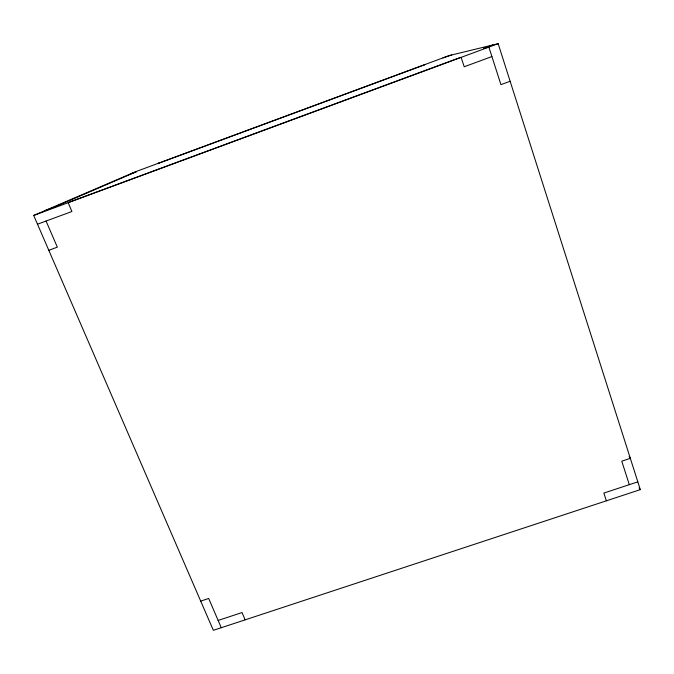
<?xml version="1.0" encoding="UTF-8"?>
<svg xmlns="http://www.w3.org/2000/svg" width="674" height="674" viewBox="0 0 674 674"><rect width="100%" height="100%" fill="white"/><g stroke="black" fill="none" stroke-linecap="round" stroke-linejoin="round"><path stroke-width="1.01" d="M159.35 162.914L158.163 163.437L424.881 64.662L424.401 64.755M33.7 215.444L135.828 171.626L449.086 55.613L498.153 43.675L640.3 489.636L213.355 630.325L33.7 215.444L498.153 43.675M130.377 173.968L136.392 171.735L53.195 207.567L44.888 210.642M451.673 54.982L442.902 57.905M492.719 44.998L483.789 48.301L488.877 47.104L500.925 84.638L510.134 81.259M37.491 224.206L71.907 211.51L68.175 202.697L70.736 201.577L460.089 57.576L461.134 57.366L464.209 66.768L491.91 56.549M48.789 250.298L57.332 247.164L46.076 221.038M200.709 601.115L208.687 598.47L221.283 627.713M218.149 620.442L242.05 612.548L245.142 619.844M637.823 481.851L603.845 493.073L606.381 500.807M629.12 456.711L630.325 458.345L621.773 461.185L629.305 484.665M639.087 487.925L640.3 489.636"/></g></svg>
